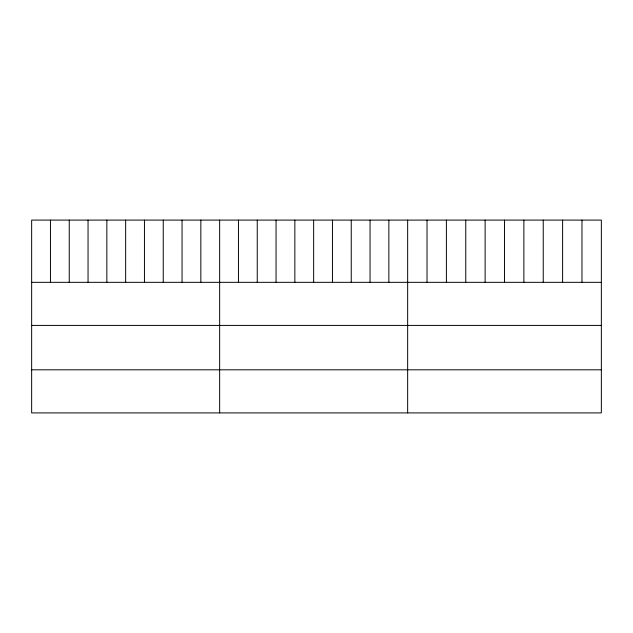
<?xml version="1.0" encoding="UTF-8"?>
<svg xmlns="http://www.w3.org/2000/svg" width="633" height="633" viewBox="0 0 633 633"><rect width="100%" height="100%" fill="white"/><g stroke="black" fill="none" stroke-linecap="round" stroke-linejoin="round"><path stroke-width="0.95" d="M601.35 282.326L601.35 412.906L31.65 412.906L31.65 220.094L601.35 220.094L601.35 282.326L31.65 282.326M31.65 325.417L601.35 325.417M31.65 369.814L601.35 369.814M581.98 220.094L581.98 282.326M562.61 220.094L562.61 282.326M543.241 220.094L543.241 282.326M523.871 220.094L523.871 282.326M504.501 220.094L504.501 282.326M485.131 220.094L485.131 282.326M465.761 220.094L465.761 282.326M446.392 220.094L446.392 282.326M427.022 220.094L427.022 282.326M407.652 220.094L407.652 412.906M388.852 220.094L388.852 282.326M370.052 220.094L370.052 282.326M351.252 220.094L351.252 282.326M332.452 220.094L332.452 282.326M313.651 220.094L313.651 282.326M294.851 220.094L294.851 282.326M276.051 220.094L276.051 282.326M257.251 220.094L257.251 282.326M238.451 220.094L238.451 282.326M219.651 220.094L219.651 412.906M200.851 220.094L200.851 282.326M182.051 220.094L182.051 282.326M163.251 220.094L163.251 282.326M144.451 220.094L144.451 282.326M125.651 220.094L125.651 282.326M106.85 220.094L106.85 282.326M88.05 220.094L88.05 282.326M69.25 220.094L69.25 282.326M50.45 220.094L50.45 282.326"/></g></svg>
